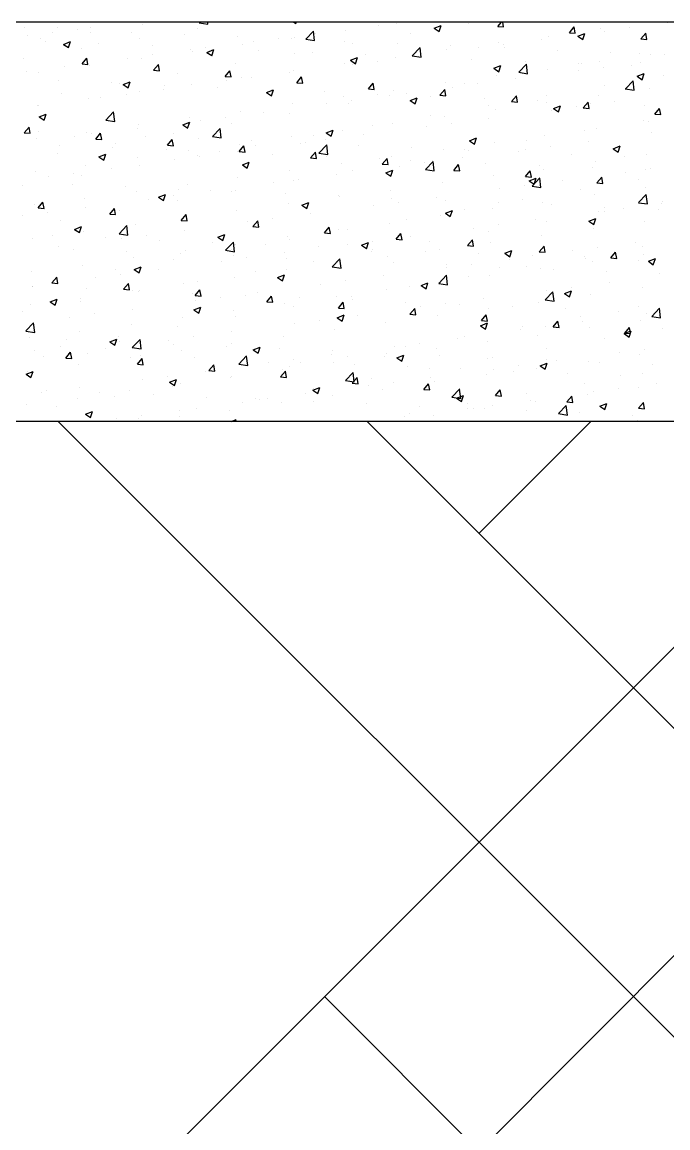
# Model space of a CAD drawing. Header units: millimetres. Extents: x 331487 to 517269, y 198509 to 399936.
# Drawn here: x 413511 to 414158, y 398829 to 399936 of the extents above; entities that cross this region are included whole.
import ezdxf

# ---------------------------------------------------------------- set-up
doc = ezdxf.new("R2010")
doc.units = ezdxf.units.MM
doc.header["$MEASUREMENT"] = 0
doc.linetypes.add('DASHED', pattern=[0.75, 0.5, -0.25])
doc.layers.add('9th_Sunk', color=251, linetype='DASHED', lineweight=5)
doc.layers.add('COLUMN', color=6, linetype='Continuous')

msp = doc.modelspace()

# ---------------------------------------------------------------- linework, layer by layer
at = {"layer": '9th_Sunk', "linetype": 'Continuous'}
for p, q in [((413040.5, 397877.5), (414699.4, 399536.5)), ((413504.5, 398650.9), (414390, 399536.5)), ((414745.1, 398338.4), (413547, 399536.5)), ((414745.1, 398647.7), (413856.4, 399536.5)), ((413968.5, 399424.3), (414080.7, 399536.5)), ((414745.1, 398029), (413813.9, 398960.3))]:
    msp.add_line(p, q, dxfattribs=at)
at = {"layer": 'COLUMN'}
for p, q in [((420345.7, 399936.5), (392220.1, 399936.5)), ((420350.1, 399536.5), (392620.1, 399536.5))]:
    msp.add_line(p, q, dxfattribs=at)
at = {"layer": 'COLUMN', "color": 2, "linetype": 'Continuous'}
for p, q in [((413631.4, 399933.6), (413631.4, 399933.6)), ((413688.2, 399935.8), (413697.1, 399934.4)), ((413688.3, 399935.9), (413688.9, 399936.5)), ((413697.1, 399934.4), (413696.9, 399936.5)), ((413783.1, 399936.5), (413785.1, 399935.1)), ((413785.1, 399935.1), (413785.6, 399936.5)), ((413868.4, 399933.5), (413868.4, 399933.5)), ((413885.8, 399934.7), (413885.8, 399934.7)), ((413923.8, 399930.5), (413930.8, 399933.1)), ((413928.8, 399927.1), (413930.8, 399933.1)), ((413958.3, 399934.6), (413958.3, 399934.6)), ((413987.3, 399932.1), (413991, 399936.5)), ((413993.3, 399931.6), (413992.4, 399936.5)), ((414157.1, 399935.6), (414157.1, 399935.6)), ((413513.4, 399930.9), (413513.4, 399930.9)), ((413516.5, 399923.2), (413516.5, 399923.2)), ((413541.5, 399926.5), (413541.5, 399926.5)), ((413546.2, 399931.5), (413546.2, 399931.5)), ((413566.8, 399928.7), (413566.8, 399928.7)), ((413579.4, 399931.5), (413579.4, 399931.5)), ((413579.4, 399926.1), (413579.4, 399926.1)), ((413620.1, 399926.4), (413620.1, 399926.4)), ((413673.5, 399924.2), (413673.5, 399924.2)), ((413686.8, 399929.6), (413686.8, 399929.6)), ((413726.9, 399921.9), (413726.9, 399921.9)), ((413783.9, 399921.3), (413783.9, 399921.3)), ((413795, 399919.3), (413802.8, 399927.4)), ((413803.9, 399917.9), (413802.7, 399927.4)), ((413805.2, 399925.2), (413805.2, 399925.2)), ((413835.3, 399928.3), (413835.3, 399928.3)), ((413900, 399924.6), (413900, 399924.6)), ((413923.8, 399930.5), (413928.8, 399927.1)), ((413987.3, 399932.1), (413993.3, 399931.6)), ((414038.4, 399922.3), (414038.4, 399922.3)), ((414059.1, 399925.8), (414063.9, 399931.6)), ((414059.1, 399925.8), (414065, 399925.3)), ((414065, 399925.3), (414063.9, 399931.6)), ((414067.6, 399922.4), (414074.6, 399925.1)), ((414067.6, 399922.4), (414072.5, 399919.1)), ((414072.5, 399919.1), (414074.6, 399925.1)), ((414090.3, 399929.8), (414090.3, 399929.8)), ((414094.2, 399927.3), (414094.2, 399927.3)), ((414119.2, 399930.6), (414119.2, 399930.6)), ((414130.8, 399919.6), (414135.6, 399925.3)), ((414136.8, 399919), (414135.6, 399925.3)), ((413528.9, 399919.7), (413528.9, 399919.7)), ((413534.5, 399917.5), (413534.5, 399917.5)), ((413552.4, 399914.2), (413559.4, 399916.9)), ((413552.4, 399914.2), (413557.4, 399910.9)), ((413557.4, 399910.9), (413559.4, 399916.9)), ((413587.8, 399915.3), (413587.8, 399915.3)), ((413628.5, 399919.6), (413628.5, 399919.6)), ((413641.2, 399913), (413641.2, 399913)), ((413694.6, 399910.7), (413694.6, 399910.7)), ((413732, 399913.8), (413732, 399913.8)), ((413742.3, 399916.9), (413742.3, 399916.9)), ((413767.4, 399920.2), (413767.4, 399920.2)), ((413780.3, 399919.7), (413780.3, 399919.7)), ((413795, 399919.3), (413803.9, 399917.9)), ((413833.7, 399917.4), (413833.7, 399917.4)), ((413841.7, 399914.6), (413841.7, 399914.6)), ((413887.1, 399915.2), (413887.1, 399915.2)), ((413901.7, 399902.8), (413909.5, 399910.9)), ((413910.6, 399901.3), (413909.5, 399910.8)), ((413940.4, 399912.9), (413940.4, 399912.9)), ((413968.1, 399910.7), (413968.1, 399910.7)), ((413987.9, 399915.9), (413987.9, 399915.9)), ((413993.2, 399914), (413993.2, 399914)), ((413993.8, 399910.6), (413993.8, 399910.6)), ((414031, 399919), (414031, 399919)), ((414130.8, 399919.6), (414136.8, 399919.1)), ((413511.9, 399899.6), (413511.9, 399899.6)), ((413570.2, 399909.6), (413570.2, 399909.6)), ((413570.9, 399894.6), (413575.7, 399900.3)), ((413576.8, 399894), (413575.7, 399900.3)), ((413616.3, 399900.3), (413616.3, 399900.3)), ((413630.1, 399900.3), (413630.1, 399900.3)), ((413641.3, 399903.6), (413641.3, 399903.6)), ((413679.2, 399908.6), (413679.2, 399908.6)), ((413681.5, 399907.4), (413681.5, 399907.4)), ((413696.1, 399906.2), (413703.1, 399908.9)), ((413696.1, 399906.2), (413701.1, 399902.9)), ((413701.1, 399902.8), (413703.1, 399908.9)), ((413748, 399908.5), (413748, 399908.5)), ((413783.3, 399904.6), (413783.3, 399904.6)), ((413801.4, 399906.2), (413801.4, 399906.2)), ((413839.8, 399898.2), (413846.8, 399900.9)), ((413844.8, 399894.8), (413846.8, 399900.9)), ((413854.8, 399904), (413854.8, 399904)), ((413884.6, 399901.4), (413884.6, 399901.4)), ((413901.7, 399902.7), (413910.6, 399901.3)), ((413905, 399902.4), (413905, 399902.4)), ((413908.1, 399901.7), (413908.1, 399901.7)), ((413936.5, 399908.9), (413936.5, 399908.9)), ((413961.5, 399899.5), (413961.5, 399899.5)), ((414047.2, 399908.4), (414047.2, 399908.4)), ((414100.6, 399906.1), (414100.6, 399906.1)), ((414129.1, 399905), (414129.1, 399905)), ((414140.4, 399903.6), (414140.4, 399903.6)), ((414154, 399903.9), (414154, 399903.9)), ((413553.1, 399892), (413553.1, 399892)), ((413570.9, 399894.6), (413576.8, 399894)), ((413578.2, 399892.8), (413578.2, 399892.8)), ((413642.6, 399888.3), (413647.4, 399894)), ((413642.6, 399888.3), (413648.6, 399887.8)), ((413648.6, 399887.8), (413647.4, 399894)), ((413725, 399894.6), (413725, 399894.6)), ((413834.1, 399895), (413834.1, 399895)), ((413839.8, 399898.2), (413844.8, 399894.8)), ((413842.1, 399894.1), (413842.1, 399894.1)), ((413867.1, 399897.4), (413867.1, 399897.4)), ((413983.5, 399890.2), (413990.5, 399892.9)), ((413983.5, 399890.2), (413988.5, 399886.8)), ((413988.5, 399886.8), (413990.5, 399892.9)), ((414008.4, 399886.2), (414016.2, 399894.3)), ((414014.9, 399897.2), (414014.9, 399897.2)), ((414017.3, 399884.8), (414016.2, 399894.3)), ((414037.1, 399889.1), (414037.1, 399889.1)), ((414068.3, 399895), (414068.3, 399895)), ((414070.8, 399895), (414070.8, 399895)), ((414089.1, 399896.6), (414089.1, 399896.6)), ((414092.9, 399891.1), (414092.9, 399891.1)), ((414121.7, 399892.7), (414121.7, 399892.7)), ((414130.8, 399896.1), (414130.8, 399896.1)), ((413515.2, 399887), (413515.2, 399887)), ((413527.7, 399886.4), (413527.7, 399886.4)), ((413546.9, 399877.9), (413546.9, 399877.9)), ((413666.7, 399884.6), (413666.7, 399884.6)), ((413714.3, 399882), (413719.1, 399887.8)), ((413714.3, 399882), (413720.3, 399881.5)), ((413716, 399877.5), (413716, 399877.5)), ((413720.3, 399881.5), (413719.1, 399887.7)), ((413730.8, 399880.5), (413730.8, 399880.5)), ((413741, 399880.8), (413741, 399880.8)), ((413778.9, 399885.8), (413778.9, 399885.8)), ((413782.7, 399888), (413782.7, 399888)), ((413786, 399875.7), (413790.9, 399881.5)), ((413792, 399875.2), (413790.8, 399881.5)), ((413986.6, 399882.7), (413986.6, 399882.7)), ((414004.7, 399879.5), (414004.7, 399879.5)), ((414008.4, 399886.2), (414017.3, 399884.8)), ((414012.5, 399885), (414012.5, 399885)), ((414067.9, 399887.8), (414067.9, 399887.8)), ((414115.2, 399869.6), (414123, 399877.8)), ((414124, 399868.2), (414122.9, 399877.7)), ((414127.2, 399882.2), (414134.2, 399884.9)), ((414127.2, 399882.2), (414132.2, 399878.8)), ((414132.2, 399878.8), (414134.2, 399884.9)), ((414153.1, 399883), (414153.1, 399883)), ((413600.2, 399875.6), (413600.2, 399875.6)), ((413608.4, 399874.6), (413608.4, 399874.6)), ((413612.1, 399874), (413619.1, 399876.6)), ((413612.1, 399874), (413617.1, 399870.6)), ((413617.1, 399870.6), (413619.1, 399876.6)), ((413628.9, 399867), (413628.9, 399867)), ((413652.9, 399869.2), (413652.9, 399869.2)), ((413653.6, 399873.3), (413653.6, 399873.3)), ((413680.3, 399874.1), (413680.3, 399874.1)), ((413707, 399871.1), (413707, 399871.1)), ((413755.8, 399865.9), (413762.8, 399868.6)), ((413755.8, 399865.9), (413760.8, 399862.6)), ((413760.4, 399868.8), (413760.4, 399868.8)), ((413760.8, 399862.6), (413762.8, 399868.6)), ((413786, 399875.7), (413792, 399875.2)), ((413813.8, 399866.6), (413813.8, 399866.6)), ((413857.8, 399869.5), (413862.6, 399875.2)), ((413857.8, 399869.5), (413863.7, 399868.9)), ((413863.7, 399868.9), (413862.6, 399875.2)), ((413883.4, 399868.1), (413883.4, 399868.1)), ((413929.5, 399863.2), (413934.3, 399868.9)), ((413935.5, 399862.7), (413934.3, 399868.9)), ((413935.3, 399875.6), (413935.3, 399875.6)), ((413941.8, 399871.2), (413941.8, 399871.2)), ((413954.2, 399875), (413954.2, 399875)), ((413966.9, 399874.5), (413966.9, 399874.5)), ((414094.8, 399873), (414094.8, 399873)), ((414115.1, 399869.6), (414124, 399868.2)), ((414139.2, 399870.3), (414139.2, 399870.3)), ((413550.1, 399864.6), (413550.1, 399864.6)), ((413577, 399859.5), (413577, 399859.5)), ((413589.9, 399860.9), (413589.9, 399860.9)), ((413615, 399864.2), (413615, 399864.2)), ((413832.8, 399861.7), (413832.8, 399861.7)), ((413837.5, 399854.9), (413837.5, 399854.9)), ((413840.8, 399857.9), (413840.8, 399857.9)), ((413867.2, 399864.3), (413867.2, 399864.3)), ((413878.7, 399862.9), (413878.7, 399862.9)), ((413895.9, 399865), (413895.9, 399865)), ((413899.5, 399857.9), (413906.5, 399860.6)), ((413899.5, 399857.9), (413904.5, 399854.6)), ((413904.5, 399854.6), (413906.5, 399860.6)), ((413920.5, 399862.1), (413920.5, 399862.1)), ((413929.5, 399863.2), (413935.5, 399862.7)), ((413973.9, 399859.8), (413973.9, 399859.8)), ((414001.2, 399856.9), (414006, 399862.7)), ((414001.2, 399856.9), (414007.2, 399856.4)), ((414007.2, 399856.4), (414006, 399862.6)), ((414027.3, 399857.6), (414027.3, 399857.6)), ((414035.9, 399855.8), (414035.9, 399855.8)), ((414036.5, 399863), (414036.5, 399863)), ((414072.9, 399850.6), (414077.8, 399856.4)), ((414078.9, 399850.1), (414077.8, 399856.4)), ((414080.7, 399855.3), (414080.7, 399855.3)), ((414087.9, 399863.3), (414087.9, 399863.3)), ((414104.5, 399856.7), (414104.5, 399856.7)), ((413526.5, 399853.1), (413526.5, 399853.1)), ((413526.8, 399852.6), (413526.8, 399852.6)), ((413528.1, 399841.7), (413535.1, 399844.4)), ((413533, 399838.3), (413535.1, 399844.4)), ((413594.8, 399838.4), (413602.6, 399846.6)), ((413603.7, 399837), (413602.6, 399846.5)), ((413729.6, 399847.2), (413729.6, 399847.2)), ((413752.6, 399846.3), (413752.6, 399846.3)), ((413779.2, 399844.9), (413779.2, 399844.9)), ((413781.5, 399854.7), (413781.5, 399854.7)), ((413815.8, 399854.6), (413815.8, 399854.6)), ((413978.1, 399853), (413978.1, 399853)), ((413985.4, 399849.4), (413985.4, 399849.4)), ((414041.6, 399848.4), (414041.6, 399848.4)), ((414043.2, 399849.9), (414050.2, 399852.6)), ((414043.2, 399849.9), (414048.2, 399846.6)), ((414048.2, 399846.6), (414050.2, 399852.6)), ((414066.6, 399851.7), (414066.6, 399851.7)), ((414072.9, 399850.6), (414078.9, 399850.1)), ((414134.1, 399853), (414134.1, 399853)), ((414144.7, 399844.4), (414149.5, 399850.1)), ((414144.7, 399844.4), (414150.6, 399843.8)), ((414150.6, 399843.8), (414149.5, 399850.1)), ((413528.1, 399841.7), (413533, 399838.3)), ((413594.8, 399838.4), (413603.7, 399837)), ((413627.7, 399833.7), (413627.7, 399833.7)), ((413671.8, 399833.7), (413678.8, 399836.4)), ((413671.8, 399833.7), (413676.8, 399830.3)), ((413676.7, 399830.3), (413678.8, 399836.4)), ((413679, 399840.8), (413679, 399840.8)), ((413689.7, 399838), (413689.7, 399838)), ((413714.7, 399841.3), (413714.7, 399841.3)), ((413720.9, 399834.9), (413720.9, 399834.9)), ((413861.5, 399833), (413861.5, 399833)), ((413882.1, 399834.8), (413882.1, 399834.8)), ((413919.8, 399843), (413919.8, 399843)), ((413934.1, 399842.3), (413934.1, 399842.3)), ((413940.6, 399835.1), (413940.6, 399835.1)), ((413978.4, 399840.1), (413978.4, 399840.1)), ((414133, 399838), (414133, 399838)), ((414138, 399837), (414138, 399837)), ((413513, 399825.6), (413517.8, 399831.4)), ((413513, 399825.6), (413519, 399825.1)), ((413519, 399825.1), (413517.8, 399831.4)), ((413527.4, 399826.8), (413527.4, 399826.8)), ((413575.8, 399826.2), (413575.8, 399826.2)), ((413580.8, 399824.5), (413580.8, 399824.5)), ((413584.7, 399819.3), (413589.5, 399825.1)), ((413588.7, 399824.7), (413588.7, 399824.7)), ((413590.7, 399818.8), (413589.5, 399825.1)), ((413626.5, 399829.7), (413626.5, 399829.7)), ((413634.2, 399822.2), (413634.2, 399822.2)), ((413662.6, 399824.9), (413662.6, 399824.9)), ((413701.5, 399821.9), (413709.3, 399830)), ((413701.5, 399821.9), (413710.4, 399820.5)), ((413710.4, 399820.5), (413709.3, 399830)), ((413803.2, 399823), (413803.2, 399823)), ((413815.5, 399825.7), (413822.5, 399828.4)), ((413815.5, 399825.7), (413820.5, 399822.3)), ((413820.5, 399822.3), (413822.5, 399828.4)), ((413831.6, 399828.4), (413831.6, 399828.4)), ((413852.4, 399823.5), (413852.4, 399823.5)), ((413915.5, 399831.8), (413915.5, 399831.8)), ((414034.7, 399822.5), (414034.7, 399822.5)), ((414074.6, 399828), (414074.6, 399828)), ((414086.7, 399830), (414086.7, 399830)), ((414141.3, 399825.5), (414141.3, 399825.5)), ((413525.3, 399819.8), (413525.3, 399819.8)), ((413548.5, 399813.3), (413548.5, 399813.3)), ((413563.6, 399821.4), (413563.6, 399821.4)), ((413584.7, 399819.3), (413590.7, 399818.8)), ((413601.9, 399811.1), (413601.9, 399811.1)), ((413604.3, 399814.9), (413604.3, 399814.9)), ((413656.5, 399813.1), (413661.3, 399818.8)), ((413656.5, 399813.1), (413662.4, 399812.5)), ((413662.4, 399812.5), (413661.3, 399818.8)), ((413687.5, 399820), (413687.5, 399820)), ((413728.2, 399806.8), (413733, 399812.5)), ((413728.3, 399813.9), (413728.3, 399813.9)), ((413734.2, 399806.3), (413733, 399812.5)), ((413740.9, 399817.7), (413740.9, 399817.7)), ((413744.9, 399813), (413744.9, 399813)), ((413780.3, 399821.4), (413780.3, 399821.4)), ((413789.5, 399815.2), (413789.5, 399815.2)), ((413794.3, 399815.5), (413794.3, 399815.5)), ((413808.3, 399805.3), (413816, 399813.5)), ((413814.5, 399818.5), (413814.5, 399818.5)), ((413817.1, 399803.9), (413816, 399813.4)), ((413847.7, 399813.2), (413847.7, 399813.2)), ((413901.1, 399811), (413901.1, 399811)), ((413959.2, 399817.7), (413966.2, 399820.4)), ((413959.2, 399817.7), (413964.2, 399814.3)), ((413964.2, 399814.3), (413966.2, 399820.4)), ((413984.2, 399816.1), (413984.2, 399816.1)), ((414016.3, 399818), (414016.3, 399818)), ((414040.3, 399812.2), (414040.3, 399812.2)), ((414078.2, 399817.2), (414078.2, 399817.2)), ((414102.9, 399809.7), (414109.9, 399812.4)), ((414107.9, 399806.3), (414109.9, 399812.4)), ((413545.9, 399804.9), (413545.9, 399804.9)), ((413587.8, 399801.4), (413594.8, 399804.1)), ((413587.8, 399801.4), (413592.7, 399798.1)), ((413592.7, 399798.1), (413594.8, 399804.1)), ((413626.5, 399800.4), (413626.5, 399800.4)), ((413655.2, 399808.8), (413655.2, 399808.8)), ((413677.8, 399807.5), (413677.8, 399807.5)), ((413686.5, 399803), (413686.5, 399803)), ((413688.4, 399801.9), (413688.4, 399801.9)), ((413708.6, 399806.6), (413708.6, 399806.6)), ((413726.3, 399806.9), (413726.3, 399806.9)), ((413728.2, 399806.8), (413734.2, 399806.3)), ((413762, 399804.3), (413762, 399804.3)), ((413799.9, 399800.5), (413804.7, 399806.3)), ((413799.9, 399800.5), (413805.9, 399800)), ((413805.9, 399800), (413804.7, 399806.3)), ((413808.2, 399805.3), (413817.1, 399803.9)), ((413815.4, 399802), (413815.4, 399802)), ((413868.8, 399799.8), (413868.8, 399799.8)), ((413871.6, 399794.2), (413876.5, 399800)), ((413877.6, 399793.7), (413876.5, 399800)), ((413880.9, 399801.5), (413880.9, 399801.5)), ((413932.9, 399809), (413932.9, 399809)), ((413952.1, 399800.6), (413952.1, 399800.6)), ((413954.4, 399808.7), (413954.4, 399808.7)), ((413958, 399808), (413958, 399808)), ((414007.8, 399806.5), (414007.8, 399806.5)), ((414015.3, 399808.9), (414015.3, 399808.9)), ((414061.2, 399804.2), (414061.2, 399804.2)), ((414102.9, 399809.7), (414107.9, 399806.3)), ((414114.6, 399801.9), (414114.6, 399801.9)), ((414136.8, 399803.7), (414136.8, 399803.7)), ((413574.6, 399792.9), (413574.6, 399792.9)), ((413600.2, 399790.3), (413600.2, 399790.3)), ((413628.2, 399792.9), (413628.2, 399792.9)), ((413663.4, 399798.6), (413663.4, 399798.6)), ((413731.5, 399793.4), (413738.5, 399796.1)), ((413731.5, 399793.4), (413736.4, 399790.1)), ((413736.4, 399790.1), (413738.5, 399796.1)), ((413830.4, 399795.1), (413830.4, 399795.1)), ((413871.6, 399794.2), (413877.6, 399793.7)), ((413889.2, 399792.3), (413889.2, 399792.3)), ((413899.7, 399798), (413899.7, 399798)), ((413914.2, 399795.6), (413914.2, 399795.6)), ((413914.9, 399788.7), (413923.8, 399787.4)), ((413915, 399788.8), (413922.8, 399796.9)), ((413922.1, 399797.5), (413922.1, 399797.5)), ((413923.8, 399787.4), (413922.7, 399796.9)), ((413943.4, 399788), (413948.2, 399793.7)), ((413949.3, 399787.4), (413948.2, 399793.7)), ((413975.5, 399795.3), (413975.5, 399795.3)), ((414028.9, 399793), (414028.9, 399793)), ((414033.5, 399789.2), (414033.5, 399789.2)), ((414082.3, 399790.8), (414082.3, 399790.8)), ((414085.4, 399796.7), (414085.4, 399796.7)), ((414135.7, 399788.5), (414135.7, 399788.5)), ((414140.1, 399789.4), (414140.1, 399789.4)), ((413524, 399786.5), (413524, 399786.5)), ((413537.3, 399782), (413537.3, 399782)), ((413562.4, 399785.3), (413562.4, 399785.3)), ((413569.9, 399782.9), (413569.9, 399782.9)), ((413727.1, 399780.6), (413727.1, 399780.6)), ((413779.1, 399788.1), (413779.1, 399788.1)), ((413783, 399778), (413783, 399778)), ((413788.2, 399779), (413788.2, 399779)), ((413826.1, 399784), (413826.1, 399784)), ((413841.4, 399788), (413841.4, 399788)), ((413875.2, 399785.4), (413882.2, 399788.1)), ((413875.2, 399785.4), (413880.2, 399782.1)), ((413880.2, 399782.1), (413882.2, 399788.1)), ((413943.4, 399788), (413949.3, 399787.4)), ((413983, 399782.8), (413983, 399782.8)), ((414015.1, 399781.7), (414019.9, 399787.4)), ((414015.1, 399781.7), (414021.1, 399781.2)), ((414018.9, 399777.4), (414025.9, 399780.1)), ((414018.9, 399777.4), (414023.9, 399774.1)), ((414021.1, 399781.2), (414019.9, 399787.4)), ((414021.7, 399772.2), (414029.5, 399780.4)), ((414023.9, 399774.1), (414025.9, 399780.1)), ((414030.6, 399770.8), (414029.5, 399780.3)), ((414051.9, 399777.8), (414051.9, 399777.8)), ((414086.8, 399775.4), (414091.6, 399781.2)), ((414092.8, 399774.9), (414091.6, 399781.2)), ((414115, 399786.1), (414115, 399786.1)), ((414128.8, 399778.4), (414128.8, 399778.4)), ((413511.6, 399772.9), (413511.6, 399772.9)), ((413560.9, 399773.7), (413560.9, 399773.7)), ((413614.3, 399771.4), (413614.3, 399771.4)), ((413625.3, 399767.2), (413625.3, 399767.2)), ((413667.6, 399769.2), (413667.6, 399769.2)), ((413676.6, 399774.2), (413676.6, 399774.2)), ((413700, 399767.4), (413700, 399767.4)), ((413721, 399766.9), (413721, 399766.9)), ((413724.7, 399768), (413724.7, 399768)), ((413763.2, 399775.8), (413763.2, 399775.8)), ((413879.7, 399768.2), (413879.7, 399768.2)), ((413931.6, 399775.7), (413931.6, 399775.7)), ((413989, 399769.5), (413989, 399769.5)), ((414014, 399772.8), (414014, 399772.8)), ((414021.7, 399772.2), (414030.6, 399770.8)), ((414070.5, 399768.4), (414070.5, 399768.4)), ((414086.8, 399775.4), (414092.8, 399774.9)), ((414135.6, 399770.4), (414135.6, 399770.4)), ((413526.9, 399750.4), (413531.7, 399756.1)), ((413532.9, 399749.9), (413531.7, 399756.1)), ((413573.3, 399759.7), (413573.3, 399759.7)), ((413637.1, 399759.2), (413637.1, 399759.2)), ((413647.4, 399761.2), (413654.4, 399763.9)), ((413647.4, 399761.2), (413652.4, 399757.8)), ((413652.4, 399757.8), (413654.4, 399763.9)), ((413662.1, 399762.5), (413662.1, 399762.5)), ((413666.4, 399757.9), (413666.4, 399757.9)), ((413774.4, 399764.6), (413774.4, 399764.6)), ((413791.2, 399753.2), (413798.2, 399755.9)), ((413796.1, 399749.8), (413798.2, 399755.9)), ((413827.8, 399762.4), (413827.8, 399762.4)), ((413829.2, 399761.8), (413829.2, 399761.8)), ((413881.2, 399760.1), (413881.2, 399760.1)), ((413887.9, 399756.2), (413887.9, 399756.2)), ((413925.8, 399761.2), (413925.8, 399761.2)), ((413934.6, 399757.9), (413934.6, 399757.9)), ((413987.9, 399755.6), (413987.9, 399755.6)), ((414012.2, 399758.3), (414012.2, 399758.3)), ((414032.3, 399755.9), (414032.3, 399755.9)), ((414084.2, 399763.4), (414084.2, 399763.4)), ((414128.4, 399755.7), (414136.2, 399763.8)), ((414128.4, 399755.6), (414137.3, 399754.3)), ((414137.3, 399754.3), (414136.2, 399763.8)), ((414152.8, 399756.4), (414152.8, 399756.4)), ((413522.8, 399753.3), (413522.8, 399753.3)), ((413526.9, 399750.4), (413532.9, 399749.9)), ((413536.1, 399745.9), (413536.1, 399745.9)), ((413573.9, 399750.8), (413573.9, 399750.8)), ((413598.6, 399744.1), (413603.4, 399749.9)), ((413598.6, 399744.1), (413604.6, 399743.6)), ((413604.6, 399743.6), (413603.4, 399749.9)), ((413608.1, 399747.9), (413608.1, 399747.9)), ((413725.9, 399747.3), (413725.9, 399747.3)), ((413777.9, 399754.8), (413777.9, 399754.8)), ((413791.2, 399753.2), (413796.1, 399749.8)), ((413799.8, 399744.6), (413799.8, 399744.6)), ((413862.9, 399752.9), (413862.9, 399752.9)), ((413934.9, 399745.2), (413941.9, 399747.8)), ((413934.9, 399745.2), (413939.8, 399741.8)), ((413939.8, 399741.8), (413941.9, 399747.8)), ((413953.9, 399748.3), (413953.9, 399748.3)), ((413981.8, 399749.5), (413981.8, 399749.5)), ((414041.3, 399753.4), (414041.3, 399753.4)), ((414088.7, 399746.7), (414088.7, 399746.7)), ((414094.5, 399746.4), (414094.5, 399746.4)), ((414094.7, 399751.1), (414094.7, 399751.1)), ((414113.8, 399750), (414113.8, 399750)), ((414148.1, 399748.9), (414148.1, 399748.9)), ((414151.6, 399754.9), (414151.6, 399754.9)), ((413511, 399742.6), (413511, 399742.6)), ((413549.8, 399737.9), (413549.8, 399737.9)), ((413624.1, 399733.9), (413624.1, 399733.9)), ((413670.3, 399737.8), (413675.2, 399743.6)), ((413670.3, 399737.8), (413676.3, 399737.3)), ((413676.3, 399737.3), (413675.1, 399743.6)), ((413675.4, 399740.9), (413675.4, 399740.9)), ((413736.8, 399736.3), (413736.8, 399736.3)), ((413742.1, 399731.6), (413746.9, 399737.3)), ((413748, 399731), (413746.9, 399737.3)), ((413761.9, 399739.6), (413761.9, 399739.6)), ((413878.5, 399735), (413878.5, 399735)), ((413895.6, 399738.3), (413895.6, 399738.3)), ((413930.4, 399742.5), (413930.4, 399742.5)), ((413987.7, 399733.4), (413987.7, 399733.4)), ((414025.6, 399738.3), (414025.6, 399738.3)), ((414036.2, 399736.4), (414036.2, 399736.4)), ((414078.6, 399737.1), (414085.6, 399739.8)), ((414078.6, 399737.1), (414083.6, 399733.8)), ((414083.6, 399733.8), (414085.6, 399739.8)), ((414134.3, 399737.1), (414134.3, 399737.1)), ((413541.4, 399722.6), (413541.4, 399722.6)), ((413563.4, 399728.9), (413570.4, 399731.6)), ((413563.4, 399728.9), (413568.4, 399725.6)), ((413568.4, 399725.6), (413570.4, 399731.6)), ((413572.1, 399726.4), (413572.1, 399726.4)), ((413608, 399724.4), (413616.9, 399723.1)), ((413608.1, 399724.5), (413615.9, 399732.6)), ((413616.9, 399723.1), (413615.8, 399732.6)), ((413635.8, 399723), (413635.8, 399723)), ((413673.7, 399728), (413673.7, 399728)), ((413707.1, 399720.9), (413714.1, 399723.6)), ((413712.1, 399717.6), (413714.1, 399723.6)), ((413742.1, 399731.6), (413748, 399731)), ((413813.8, 399725.3), (413818.6, 399731)), ((413813.8, 399725.3), (413819.8, 399724.8)), ((413819.8, 399724.8), (413818.6, 399731)), ((413828, 399728.6), (413828, 399728.6)), ((413837.2, 399728.3), (413837.2, 399728.3)), ((413885.5, 399719), (413890.3, 399724.8)), ((413891.5, 399718.5), (413890.3, 399724.8)), ((413962.7, 399730.1), (413962.7, 399730.1)), ((413977.8, 399726.4), (413977.8, 399726.4)), ((414031.1, 399722.6), (414031.1, 399722.6)), ((414083, 399730.1), (414083, 399730.1)), ((413521.6, 399720), (413521.6, 399720)), ((413547.6, 399711.4), (413547.6, 399711.4)), ((413594.8, 399720.3), (413594.8, 399720.3)), ((413610.8, 399719.7), (413610.8, 399719.7)), ((413648.2, 399718.1), (413648.2, 399718.1)), ((413701.5, 399715.8), (413701.5, 399715.8)), ((413707.1, 399720.9), (413712.1, 399717.6)), ((413714.8, 399707.9), (413722.6, 399716)), ((413723.6, 399706.5), (413722.5, 399716)), ((413724.7, 399714), (413724.7, 399714)), ((413754.9, 399713.5), (413754.9, 399713.5)), ((413776.6, 399721.5), (413776.6, 399721.5)), ((413778.9, 399718.3), (413778.9, 399718.3)), ((413808.3, 399711.3), (413808.3, 399711.3)), ((413836.6, 399713.5), (413836.6, 399713.5)), ((413850.8, 399712.9), (413857.9, 399715.6)), ((413850.8, 399712.9), (413855.8, 399709.6)), ((413855.8, 399709.5), (413857.8, 399715.6)), ((413861.6, 399716.8), (413861.6, 399716.8)), ((413885.5, 399719), (413891.5, 399718.5)), ((413899.5, 399721.7), (413899.5, 399721.7)), ((413919.5, 399716.4), (413919.5, 399716.4)), ((413957.2, 399712.7), (413962.1, 399718.5)), ((413957.2, 399712.7), (413963.2, 399712.2)), ((413963.2, 399712.2), (413962.1, 399718.5)), ((413980.6, 399716.2), (413980.6, 399716.2)), ((414029, 399706.5), (414033.8, 399712.2)), ((414034.9, 399705.9), (414033.8, 399712.2)), ((414125.3, 399715.5), (414125.3, 399715.5)), ((414132.7, 399711.4), (414132.7, 399711.4)), ((413562.5, 399709.1), (413562.5, 399709.1)), ((413615.9, 399706.9), (413615.9, 399706.9)), ((413622.8, 399700.6), (413622.8, 399700.6)), ((413669.3, 399704.6), (413669.3, 399704.6)), ((413674.2, 399707.6), (413674.2, 399707.6)), ((413714.7, 399707.9), (413723.6, 399706.5)), ((413720.6, 399708.3), (413720.6, 399708.3)), ((413722.6, 399702.4), (413722.6, 399702.4)), ((413735.6, 399700.2), (413735.6, 399700.2)), ((413773.4, 399705.2), (413773.4, 399705.2)), ((413776, 399700.1), (413776, 399700.1)), ((413861.2, 399706.4), (413861.2, 399706.4)), ((413861.7, 399709), (413861.7, 399709)), ((413877.3, 399701.7), (413877.3, 399701.7)), ((413915.1, 399706.8), (413915.1, 399706.8)), ((413929.2, 399709.2), (413929.2, 399709.2)), ((413968.5, 399704.5), (413968.5, 399704.5)), ((413994.6, 399704.9), (414001.6, 399707.6)), ((413994.6, 399704.9), (413999.5, 399701.5)), ((413999.5, 399701.5), (414001.6, 399707.6)), ((414021.8, 399702.3), (414021.8, 399702.3)), ((414029, 399706.5), (414034.9, 399705.9)), ((414062.4, 399707.2), (414062.4, 399707.2)), ((414074.3, 399701.4), (414074.3, 399701.4)), ((414075.2, 399700), (414075.2, 399700)), ((414087.5, 399710.5), (414087.5, 399710.5)), ((414100.7, 399700.2), (414105.5, 399705.9)), ((414100.7, 399700.2), (414106.7, 399699.7)), ((414106.7, 399699.7), (414105.5, 399705.9)), ((414133.1, 399703.9), (414133.1, 399703.9)), ((413570.9, 399693.1), (413570.9, 399693.1)), ((413623.1, 399688.7), (413630.1, 399691.3)), ((413623.1, 399688.7), (413628.1, 399685.3)), ((413628.1, 399685.3), (413630.1, 399691.3)), ((413662.3, 399698.3), (413662.3, 399698.3)), ((413710.5, 399696.9), (413710.5, 399696.9)), ((413802.9, 399696.3), (413802.9, 399696.3)), ((413821.5, 399691.4), (413829.3, 399699.5)), ((413821.5, 399691.3), (413830.4, 399690)), ((413826.8, 399695.3), (413826.8, 399695.3)), ((413830.4, 399690), (413829.3, 399699.5)), ((413829.4, 399697.9), (413829.4, 399697.9)), ((413882.8, 399695.6), (413882.8, 399695.6)), ((413936.2, 399693.4), (413936.2, 399693.4)), ((413936.4, 399690.6), (413936.4, 399690.6)), ((413961.4, 399693.9), (413961.4, 399693.9)), ((413989.5, 399691.1), (413989.5, 399691.1)), ((413999.3, 399698.9), (413999.3, 399698.9)), ((414016, 399691.4), (414016, 399691.4)), ((414029.9, 399689.3), (414029.9, 399689.3)), ((414042.9, 399688.8), (414042.9, 399688.8)), ((414081.8, 399696.8), (414081.8, 399696.8)), ((414128.6, 399697.8), (414128.6, 399697.8)), ((414138.3, 399696.9), (414145.3, 399699.6)), ((414138.3, 399696.9), (414143.2, 399693.5)), ((414143.2, 399693.5), (414145.3, 399699.6)), ((413520.4, 399686.7), (413520.4, 399686.7)), ((413540.8, 399675.2), (413545.6, 399680.9)), ((413546.7, 399674.6), (413545.6, 399680.9)), ((413545.6, 399678.3), (413545.6, 399678.3)), ((413584.5, 399680.3), (413584.5, 399680.3)), ((413604, 399688.3), (413604, 399688.3)), ((413609.5, 399683.6), (413609.5, 399683.6)), ((413647.4, 399688.6), (413647.4, 399688.6)), ((413723.5, 399680.7), (413723.5, 399680.7)), ((413744.6, 399686.3), (413744.6, 399686.3)), ((413766.8, 399680.7), (413773.8, 399683.3)), ((413766.8, 399680.7), (413771.8, 399677.3)), ((413771.8, 399677.3), (413773.8, 399683.3)), ((413775.4, 399688.2), (413775.4, 399688.2)), ((413873.2, 399682.3), (413873.2, 399682.3)), ((413928.2, 399674.8), (413936, 399682.9)), ((413937.1, 399673.4), (413936, 399682.9)), ((413957.7, 399681.4), (413957.7, 399681.4)), ((413979.3, 399682.9), (413979.3, 399682.9)), ((414096.3, 399686.6), (414096.3, 399686.6)), ((414149.7, 399684.3), (414149.7, 399684.3)), ((413521.3, 399672), (413521.3, 399672)), ((413521.5, 399671.7), (413521.5, 399671.7)), ((413540.8, 399675.2), (413546.7, 399674.7)), ((413574.9, 399669.5), (413574.9, 399669.5)), ((413612.5, 399668.9), (413617.3, 399674.6)), ((413612.5, 399668.9), (413618.5, 399668.4)), ((413618.5, 399668.4), (413617.3, 399674.6)), ((413621.6, 399667.3), (413621.6, 399667.3)), ((413628.3, 399667.2), (413628.3, 399667.2)), ((413673, 399674.3), (413673, 399674.3)), ((413684.2, 399662.6), (413689, 399668.4)), ((413686.2, 399676.3), (413686.2, 399676.3)), ((413690.2, 399662.1), (413689, 399668.4)), ((413810.3, 399674), (413810.3, 399674)), ((413835.3, 399677.3), (413835.3, 399677.3)), ((413876.1, 399668.4), (413876.1, 399668.4)), ((413899.4, 399671.4), (413899.4, 399671.4)), ((413910.5, 399672.6), (413917.5, 399675.3)), ((413910.5, 399672.6), (413915.5, 399669.3)), ((413915.5, 399669.3), (413917.5, 399675.3)), ((413928, 399675.9), (413928, 399675.9)), ((413928.2, 399674.8), (413937.1, 399673.4)), ((414036.1, 399667.8), (414036.1, 399667.8)), ((414054.3, 399664.6), (414061.3, 399667.3)), ((414059.2, 399661.3), (414061.3, 399667.3)), ((414061.1, 399671.1), (414061.1, 399671.1)), ((414099, 399676.1), (414099, 399676.1)), ((414131.9, 399670.6), (414131.9, 399670.6)), ((413539.1, 399656.4), (413546.1, 399659.1)), ((413539.1, 399656.4), (413544.1, 399653.1)), ((413544.1, 399653.1), (413546.1, 399659.1)), ((413569.6, 399656.3), (413569.6, 399656.3)), ((413569.7, 399659.8), (413569.7, 399659.8)), ((413627.9, 399666.3), (413627.9, 399666.3)), ((413681.7, 399665), (413681.7, 399665)), ((413684.2, 399662.6), (413690.2, 399662.1)), ((413684.2, 399657.4), (413684.2, 399657.4)), ((413709.3, 399660.7), (413709.3, 399660.7)), ((413735, 399662.7), (413735, 399662.7)), ((413747.1, 399665.7), (413747.1, 399665.7)), ((413755.9, 399656.3), (413760.8, 399662.1)), ((413755.9, 399656.3), (413761.9, 399655.8)), ((413761.9, 399655.8), (413760.7, 399662.1)), ((413788.4, 399660.5), (413788.4, 399660.5)), ((413825.5, 399662), (413825.5, 399662)), ((413827.7, 399650.1), (413832.5, 399655.8)), ((413833.6, 399649.5), (413832.5, 399655.8)), ((413841.1, 399661.4), (413841.1, 399661.4)), ((413841.8, 399658.2), (413841.8, 399658.2)), ((413895.2, 399656), (413895.2, 399656)), ((413973, 399659.5), (413973, 399659.5)), ((414028.6, 399656), (414028.6, 399656)), ((414034.9, 399658.2), (414043.8, 399656.9)), ((414035, 399658.3), (414042.7, 399666.4)), ((414043.8, 399656.9), (414042.7, 399666.4)), ((414054.3, 399664.6), (414059.2, 399661.3)), ((414080.6, 399663.5), (414080.6, 399663.5)), ((413511.3, 399646.3), (413511.3, 399646.3)), ((413519.2, 399653.4), (413519.2, 399653.4)), ((413621.1, 399649.1), (413621.1, 399649.1)), ((413682.8, 399648.4), (413689.8, 399651.1)), ((413682.8, 399648.4), (413687.8, 399645)), ((413687.8, 399645), (413689.8, 399651.1)), ((413722.3, 399647.4), (413722.3, 399647.4)), ((413774.2, 399654.9), (413774.2, 399654.9)), ((413782.8, 399651.3), (413782.8, 399651.3)), ((413827.7, 399650.1), (413833.6, 399649.6)), ((413899.4, 399643.8), (413904.2, 399649.5)), ((413905.4, 399643.3), (413904.2, 399649.5)), ((413910, 399651.2), (413910, 399651.2)), ((413935.1, 399654.5), (413935.1, 399654.5)), ((413948.6, 399653.7), (413948.6, 399653.7)), ((413978.1, 399649.6), (413978.1, 399649.6)), ((414001.9, 399651.4), (414001.9, 399651.4)), ((414055.3, 399649.2), (414055.3, 399649.2)), ((414108.7, 399646.9), (414108.7, 399646.9)), ((414128.5, 399651.7), (414128.5, 399651.7)), ((414135.9, 399644.9), (414135.9, 399644.9)), ((414141.7, 399641.7), (414149.5, 399649.8)), ((414150.5, 399640.3), (414149.4, 399649.8)), ((413514.6, 399627.1), (413522.4, 399635.2)), ((413523.5, 399625.6), (413522.3, 399635.1)), ((413558.2, 399640.8), (413558.2, 399640.8)), ((413583.2, 399644.1), (413583.2, 399644.1)), ((413620.4, 399634), (413620.4, 399634)), ((413671.8, 399641), (413671.8, 399641)), ((413724.4, 399641.3), (413724.4, 399641.3)), ((413784, 399634.6), (413784, 399634.6)), ((413809, 399637.9), (413809, 399637.9)), ((413826.5, 399640.4), (413833.5, 399643.1)), ((413826.5, 399640.4), (413831.5, 399637)), ((413831.5, 399637), (413833.5, 399643.1)), ((413846.9, 399642.9), (413846.9, 399642.9)), ((413874.8, 399635.1), (413874.8, 399635.1)), ((413899.4, 399643.8), (413905.4, 399643.3)), ((413926.8, 399642.6), (413926.8, 399642.6)), ((413970.2, 399632.4), (413977.2, 399635.1)), ((413971.1, 399637.5), (413975.9, 399643.3)), ((413971.1, 399637.5), (413977.1, 399637)), ((413975.2, 399629), (413977.2, 399635.1)), ((413977.1, 399637), (413975.9, 399643.3)), ((414042.8, 399631.2), (414047.7, 399637)), ((414048.8, 399630.7), (414047.7, 399637)), ((414070.2, 399641.7), (414070.2, 399641.7)), ((414072.7, 399636.6), (414072.7, 399636.6)), ((414130.7, 399637.3), (414130.7, 399637.3)), ((414141.6, 399641.7), (414150.5, 399640.3)), ((413514.6, 399627), (413523.5, 399625.6)), ((413568.5, 399626.5), (413568.5, 399626.5)), ((413666.1, 399631.3), (413666.1, 399631.3)), ((413720.8, 399626.3), (413720.8, 399626.3)), ((413824.3, 399628.7), (413824.3, 399628.7)), ((413970.2, 399632.4), (413975.2, 399629)), ((414009.8, 399628.3), (414009.8, 399628.3)), ((414011.9, 399631.7), (414011.9, 399631.7)), ((414027.4, 399622.7), (414027.4, 399622.7)), ((414034.8, 399631.6), (414034.8, 399631.6)), ((414042.8, 399631.2), (414048.8, 399630.7)), ((414079.4, 399630.2), (414079.4, 399630.2)), ((414113.9, 399624.4), (414120.9, 399627.1)), ((414113.9, 399624.4), (414118.9, 399621)), ((414114.6, 399625), (414119.4, 399630.7)), ((414114.6, 399625), (414120.5, 399624.4)), ((414118.9, 399621), (414120.9, 399627.1)), ((414120.5, 399624.4), (414119.4, 399630.7)), ((414152.5, 399629.8), (414152.5, 399629.8)), ((413518, 399620.1), (413518, 399620.1)), ((413549.5, 399611.3), (413549.5, 399611.3)), ((413555.4, 399618.4), (413555.4, 399618.4)), ((413598.8, 399616.1), (413605.8, 399618.8)), ((413598.8, 399616.1), (413603.8, 399612.8)), ((413603.8, 399612.8), (413605.8, 399618.8)), ((413607.8, 399621.3), (413607.8, 399621.3)), ((413608.8, 399616.1), (413608.8, 399616.1)), ((413621.3, 399610.5), (413629.1, 399618.6)), ((413630.2, 399609.1), (413629.1, 399618.6)), ((413657.9, 399618), (413657.9, 399618)), ((413662.2, 399613.9), (413662.2, 399613.9)), ((413683, 399621.3), (413683, 399621.3)), ((413715.6, 399611.6), (413715.6, 399611.6)), ((413721, 399614.2), (413721, 399614.2)), ((413773, 399621.6), (413773, 399621.6)), ((413883.7, 399611.7), (413883.7, 399611.7)), ((413895.3, 399611.7), (413895.3, 399611.7)), ((413908.8, 399615), (413908.8, 399615)), ((413946.6, 399620), (413946.6, 399620)), ((413953.6, 399621.7), (413953.6, 399621.7)), ((413976.9, 399616.3), (413976.9, 399616.3)), ((414094.2, 399619.8), (414094.2, 399619.8)), ((413523.1, 399607.2), (413523.1, 399607.2)), ((413531.9, 399601.4), (413531.9, 399601.4)), ((413554.6, 399600), (413559.4, 399605.7)), ((413556.9, 399604.7), (413556.9, 399604.7)), ((413560.6, 399599.4), (413559.4, 399605.7)), ((413576.5, 399605), (413576.5, 399605)), ((413594.8, 399609.7), (413594.8, 399609.7)), ((413619.2, 399600.7), (413619.2, 399600.7)), ((413621.3, 399610.5), (413630.2, 399609.1)), ((413629.9, 399602.7), (413629.9, 399602.7)), ((413670.5, 399607.7), (413670.5, 399607.7)), ((413683.3, 399600.4), (413683.3, 399600.4)), ((413728, 399594), (413735.8, 399602.1)), ((413736.9, 399592.5), (413735.8, 399602)), ((413742.5, 399608.1), (413749.5, 399610.8)), ((413742.5, 399608.1), (413747.5, 399604.8)), ((413747.5, 399604.8), (413749.5, 399610.8)), ((413768.9, 399609.4), (413768.9, 399609.4)), ((413820.6, 399603.4), (413820.6, 399603.4)), ((413822.3, 399607.1), (413822.3, 399607.1)), ((413836.9, 399601.7), (413836.9, 399601.7)), ((413873.6, 399601.8), (413873.6, 399601.8)), ((413875.7, 399604.9), (413875.7, 399604.9)), ((413886.2, 399600.1), (413893.2, 399602.8)), ((413886.2, 399600.1), (413891.2, 399596.8)), ((413891.2, 399596.8), (413893.2, 399602.8)), ((413925.6, 399609.3), (413925.6, 399609.3)), ((413929.1, 399602.6), (413929.1, 399602.6)), ((413982.5, 399600.3), (413982.5, 399600.3)), ((414035.9, 399609.8), (414035.9, 399609.8)), ((414109.6, 399605.5), (414109.6, 399605.5)), ((414129.5, 399604), (414129.5, 399604)), ((414134.6, 399608.8), (414134.6, 399608.8)), ((413554.6, 399600), (413560.6, 399599.4)), ((413567.3, 399593.2), (413567.3, 399593.2)), ((413626.4, 399593.7), (413631.2, 399599.4)), ((413626.4, 399593.7), (413632.3, 399593.2)), ((413632.3, 399593.2), (413631.2, 399599.4)), ((413698.1, 399587.4), (413702.9, 399593.1)), ((413704.1, 399586.9), (413702.9, 399593.1)), ((413728, 399593.9), (413736.9, 399592.5)), ((413736.6, 399598.2), (413736.6, 399598.2)), ((413757.7, 399595.1), (413757.7, 399595.1)), ((413778.6, 399591.7), (413778.6, 399591.7)), ((413782.7, 399598.4), (413782.7, 399598.4)), ((413790, 399595.9), (413790, 399595.9)), ((413823.1, 399595.4), (413823.1, 399595.4)), ((413843.4, 399593.7), (413843.4, 399593.7)), ((413896.8, 399591.4), (413896.8, 399591.4)), ((413919.2, 399589.7), (413919.2, 399589.7)), ((413950.2, 399589.2), (413950.2, 399589.2)), ((413977.5, 399599.7), (413977.5, 399599.7)), ((414008.5, 399592.2), (414008.5, 399592.2)), ((414026.2, 399589.5), (414026.2, 399589.5)), ((414029.9, 399592.1), (414036.9, 399594.8)), ((414029.9, 399592.1), (414034.9, 399588.8)), ((414034.9, 399588.8), (414036.9, 399594.8)), ((414035.9, 399598.1), (414035.9, 399598.1)), ((414046.4, 399597.2), (414046.4, 399597.2)), ((414078.1, 399597), (414078.1, 399597)), ((414089.2, 399595.8), (414089.2, 399595.8)), ((414142.6, 399593.6), (414142.6, 399593.6)), ((413514.8, 399583.9), (413521.8, 399586.6)), ((413514.8, 399583.9), (413519.7, 399580.5)), ((413516.7, 399586.8), (413516.7, 399586.8)), ((413519.7, 399580.5), (413521.8, 399586.6)), ((413631.6, 399578.5), (413631.6, 399578.5)), ((413656.7, 399581.8), (413656.7, 399581.8)), ((413658.5, 399575.9), (413665.5, 399578.6)), ((413663.4, 399572.5), (413665.5, 399578.6)), ((413694.5, 399586.8), (413694.5, 399586.8)), ((413698.1, 399587.4), (413704.1, 399586.9)), ((413719.8, 399580.9), (413719.8, 399580.9)), ((413720.3, 399581.7), (413720.3, 399581.7)), ((413769.8, 399581.1), (413774.6, 399586.9)), ((413769.8, 399581.1), (413775.8, 399580.6)), ((413771.8, 399588.4), (413771.8, 399588.4)), ((413775.8, 399580.6), (413774.6, 399586.9)), ((413834.8, 399577.4), (413842.6, 399585.5)), ((413841.5, 399574.9), (413846.4, 399580.6)), ((413843.6, 399576), (413842.5, 399585.5)), ((413847.5, 399574.3), (413846.4, 399580.6)), ((413860.9, 399579.7), (413860.9, 399579.7)), ((413920.3, 399580.6), (413920.3, 399580.6)), ((413975.7, 399583.1), (413975.7, 399583.1)), ((413983.5, 399588.9), (413983.5, 399588.9)), ((414003.6, 399586.9), (414003.6, 399586.9)), ((414056.9, 399584.7), (414056.9, 399584.7)), ((414110.3, 399582.4), (414110.3, 399582.4)), ((414132.4, 399584.8), (414132.4, 399584.8)), ((413535.5, 399567.6), (413535.5, 399567.6)), ((413568.5, 399570.2), (413568.5, 399570.2)), ((413618, 399567.4), (413618, 399567.4)), ((413658.5, 399575.9), (413663.4, 399572.5)), ((413662, 399571.7), (413662, 399571.7)), ((413669.3, 399574.5), (413669.3, 399574.5)), ((413802.2, 399567.9), (413809.2, 399570.6)), ((413802.2, 399567.9), (413807.2, 399564.5)), ((413802.6, 399569.7), (413802.6, 399569.7)), ((413807.2, 399564.5), (413809.2, 399570.6)), ((413834.7, 399577.4), (413843.6, 399576)), ((413841.5, 399574.9), (413847.5, 399574.3)), ((413857.4, 399572.3), (413857.4, 399572.3)), ((413872.4, 399568.5), (413872.4, 399568.5)), ((413882.5, 399575.6), (413882.5, 399575.6)), ((413913.3, 399568.6), (413918.1, 399574.3)), ((413913.3, 399568.6), (413919.2, 399568.1)), ((413919.2, 399568.1), (413918.1, 399574.3)), ((413924.3, 399576), (413924.3, 399576)), ((413941.5, 399560.9), (413949.3, 399569)), ((413950.3, 399559.4), (413949.2, 399568.9)), ((413985, 399562.3), (413989.8, 399568)), ((413991, 399561.8), (413989.8, 399568)), ((414074.1, 399574.8), (414074.1, 399574.8)), ((414108.3, 399569.3), (414108.3, 399569.3)), ((414128.3, 399570.7), (414128.3, 399570.7)), ((414146.2, 399574.3), (414146.2, 399574.3)), ((413530.6, 399565.2), (413530.6, 399565.2)), ((413566, 399559.9), (413566, 399559.9)), ((413588.9, 399565.3), (413588.9, 399565.3)), ((413603.7, 399561.6), (413603.7, 399561.6)), ((413642.3, 399563), (413642.3, 399563)), ((413695.7, 399560.8), (413695.7, 399560.8)), ((413744.3, 399559.7), (413744.3, 399559.7)), ((413749, 399558.5), (413749, 399558.5)), ((413756.4, 399559), (413756.4, 399559)), ((413794.3, 399564), (413794.3, 399564)), ((413802.4, 399556.3), (413802.4, 399556.3)), ((413821.9, 399562.1), (413821.9, 399562.1)), ((413941.5, 399560.8), (413950.3, 399559.4)), ((413945.9, 399559.9), (413952.9, 399562.6)), ((413945.9, 399559.9), (413950.9, 399556.5)), ((413950.9, 399556.5), (413952.9, 399562.6)), ((413985, 399562.3), (413991, 399561.8)), ((414015.7, 399564.8), (414015.7, 399564.8)), ((414020.1, 399557.7), (414020.1, 399557.7)), ((414025, 399556.2), (414025, 399556.2)), ((414056.7, 399556), (414061.5, 399561.8)), ((414056.7, 399556), (414062.7, 399555.5)), ((414062.7, 399555.5), (414061.5, 399561.8)), ((414076.9, 399563.7), (414076.9, 399563.7)), ((414083.3, 399566), (414083.3, 399566)), ((413515.5, 399553.5), (413515.5, 399553.5)), ((413545.4, 399551.6), (413545.4, 399551.6)), ((413574.5, 399543.6), (413581.5, 399546.3)), ((413579.4, 399540.3), (413581.4, 399546.3)), ((413668.2, 399547.4), (413668.2, 399547.4)), ((413685.9, 399549.7), (413685.9, 399549.7)), ((413718.6, 399547.6), (413718.6, 399547.6)), ((413731.4, 399555.7), (413731.4, 399555.7)), ((413770.6, 399555.1), (413770.6, 399555.1)), ((413855.8, 399554), (413855.8, 399554)), ((413899.1, 399544.7), (413899.1, 399544.7)), ((413909.2, 399551.8), (413909.2, 399551.8)), ((413957.2, 399549.5), (413957.2, 399549.5)), ((413957.4, 399554.7), (413957.4, 399554.7)), ((413962.6, 399549.5), (413962.6, 399549.5)), ((413974.5, 399549.8), (413974.5, 399549.8)), ((413982.2, 399552.7), (413982.2, 399552.7)), ((414016, 399547.3), (414016, 399547.3)), ((414048.2, 399544.3), (414056, 399552.4)), ((414057.1, 399542.9), (414056, 399552.4)), ((414069.3, 399545), (414069.3, 399545)), ((414089.6, 399551.9), (414096.6, 399554.5)), ((414089.6, 399551.9), (414094.6, 399548.5)), ((414094.6, 399548.5), (414096.6, 399554.5)), ((414128.4, 399549.8), (414133.3, 399555.5)), ((414128.4, 399549.8), (414134.4, 399549.2)), ((414134.4, 399549.2), (414133.3, 399555.5)), ((413574.5, 399543.6), (413579.4, 399540.3)), ((413605.3, 399539.1), (413605.3, 399539.1)), ((413627.6, 399539.7), (413627.6, 399539.7)), ((413630.3, 399542.4), (413630.3, 399542.4)), ((413668.1, 399541.2), (413668.1, 399541.2)), ((413720.4, 399536.5), (413725.2, 399538.3)), ((413724.5, 399536.5), (413725.2, 399538.3)), ((413894, 399541.1), (413894, 399541.1)), ((413923.1, 399542.7), (413923.1, 399542.7)), ((414048.2, 399544.3), (414057.1, 399542.9)), ((414122.7, 399542.7), (414122.7, 399542.7)), ((414127.1, 399537.4), (414127.1, 399537.4))]:
    msp.add_line(p, q, dxfattribs=at)

doc.saveas('drawing.dxf')
